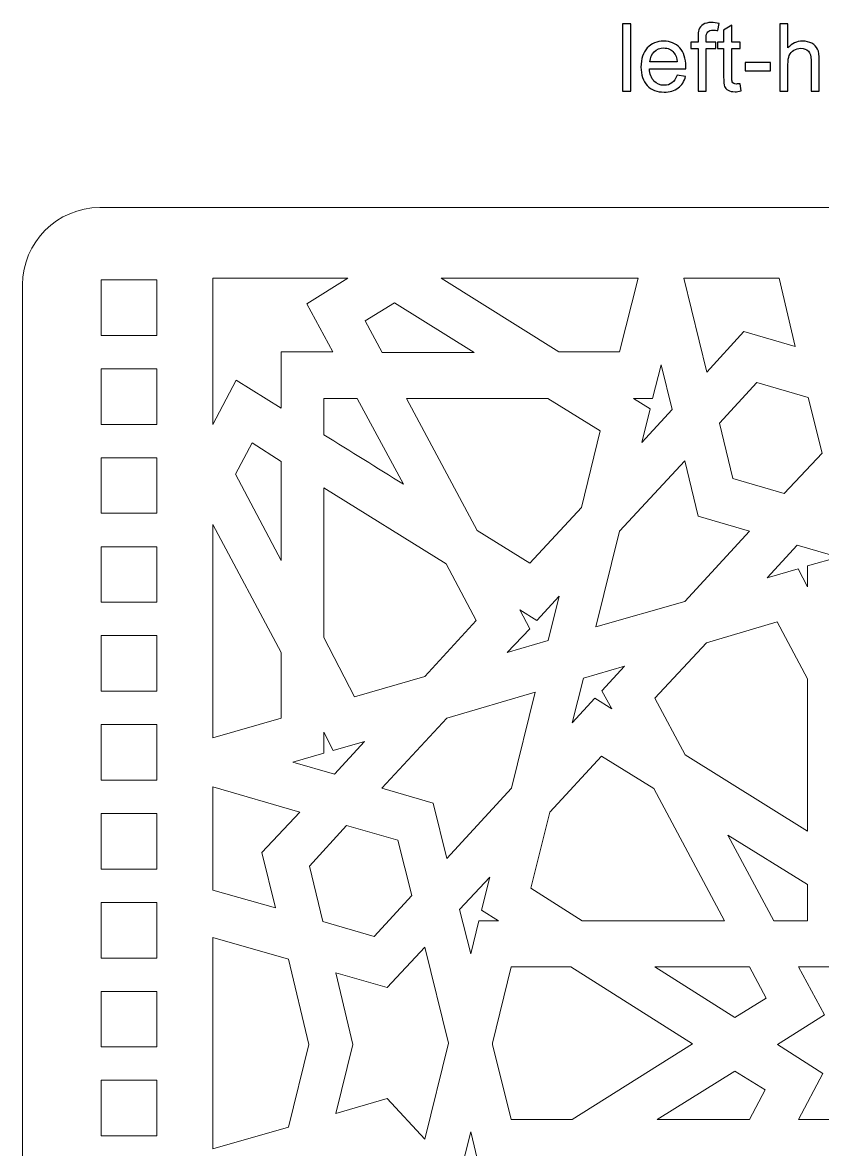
# Model space of a CAD drawing. Header units: centimetres. Extents: x -12.3 to 38.8, y -41.7 to 12.7.
# Drawn here: x 8.02 to 15.21, y 2.57 to 12.71 of the extents above; entities that cross this region are included whole.
import ezdxf

# ---------------------------------------------------------------- set-up
doc = ezdxf.new("R2010")
doc.units = ezdxf.units.CM
doc.header["$MEASUREMENT"] = 0
doc.layers.add('layer 1', color=7, linetype='Continuous')

msp = doc.modelspace()

# ---------------------------------------------------------------- linework, layer by layer
at = {"layer": 'layer 1', "color": 250}
for points, knots in [([(13.41402, 12.09327), (13.41402, 12.09327), (13.41402, 12.69949), (13.41402, 12.69949), (13.41402, 12.69949), (13.41402, 12.69949), (13.48852, 12.69949), (13.48852, 12.69949), (13.48852, 12.69949), (13.48852, 12.69949), (13.48852, 12.09327), (13.48852, 12.09327), (13.48852, 12.09327), (13.48852, 12.09327), (13.41402, 12.09327), (13.41402, 12.09327)], [0, 0, 0, 0, 0.2, 0.2, 0.2, 0.2, 0.4, 0.4, 0.4, 0.4, 0.6, 0.6, 0.6, 0.6, 1, 1, 1, 1]), ([(14.09248, 12.09327), (14.09248, 12.09327), (14.09248, 12.47512), (14.09248, 12.47512), (14.09248, 12.47512), (14.09248, 12.47512), (14.02644, 12.47512), (14.02644, 12.47512), (14.02644, 12.47512), (14.02644, 12.47512), (14.02644, 12.53269), (14.02644, 12.53269), (14.02644, 12.53269), (14.02644, 12.53269), (14.09248, 12.53269), (14.09248, 12.53269), (14.09248, 12.53269), (14.09248, 12.53269), (14.09248, 12.57926), (14.09248, 12.57926), (14.09248, 12.57926), (14.09248, 12.60875), (14.09502, 12.63062), (14.10024, 12.64488), (14.10024, 12.64488), (14.10744, 12.66407), (14.11986, 12.67973), (14.13792, 12.69172), (14.13792, 12.69172), (14.15584, 12.70372), (14.1811, 12.70965), (14.21355, 12.70965), (14.21355, 12.70965), (14.23458, 12.70965), (14.25772, 12.70711), (14.28312, 12.70217), (14.28312, 12.70217), (14.28312, 12.70217), (14.27197, 12.63697), (14.27197, 12.63697), (14.27197, 12.63697), (14.25645, 12.63965), (14.24192, 12.64107), (14.22809, 12.64107), (14.22809, 12.64107), (14.20551, 12.64107), (14.18957, 12.63627), (14.18011, 12.62667), (14.18011, 12.62667), (14.1708, 12.61708), (14.16614, 12.59916), (14.16614, 12.57291), (14.16614, 12.57291), (14.16614, 12.57291), (14.16614, 12.53269), (14.16614, 12.53269), (14.16614, 12.53269), (14.16614, 12.53269), (14.25165, 12.53269), (14.25165, 12.53269), (14.25165, 12.53269), (14.25165, 12.53269), (14.25165, 12.47512), (14.25165, 12.47512), (14.25165, 12.47512), (14.25165, 12.47512), (14.16699, 12.47512), (14.16699, 12.47512), (14.16699, 12.47512), (14.16699, 12.47512), (14.16699, 12.09327), (14.16699, 12.09327), (14.16699, 12.09327), (14.16699, 12.09327), (14.09248, 12.09327), (14.09248, 12.09327)], [0, 0, 0, 0, 0.05, 0.05, 0.05, 0.05, 0.1, 0.1, 0.1, 0.1, 0.15, 0.15, 0.15, 0.15, 0.2, 0.2, 0.2, 0.2, 0.25, 0.25, 0.25, 0.25, 0.3, 0.3, 0.3, 0.3, 0.35, 0.35, 0.35, 0.35, 0.4, 0.4, 0.4, 0.4, 0.45, 0.45, 0.45, 0.45, 0.5, 0.5, 0.5, 0.5, 0.55, 0.55, 0.55, 0.55, 0.6, 0.6, 0.6, 0.6, 0.65, 0.65, 0.65, 0.65, 0.7, 0.7, 0.7, 0.7, 0.75, 0.75, 0.75, 0.75, 0.8, 0.8, 0.8, 0.8, 0.85, 0.85, 0.85, 0.85, 0.9, 0.9, 0.9, 0.9, 1, 1, 1, 1]), ([(14.47164, 12.15973), (14.47164, 12.15973), (14.4818, 12.09398), (14.4818, 12.09398), (14.4818, 12.09398), (14.46092, 12.0896), (14.44215, 12.08734), (14.42578, 12.08734), (14.42578, 12.08734), (14.39883, 12.08734), (14.37795, 12.09158), (14.36299, 12.10018), (14.36299, 12.10018), (14.34817, 12.10879), (14.33773, 12.11994), (14.33166, 12.13391), (14.33166, 12.13391), (14.32559, 12.14788), (14.32263, 12.17723), (14.32263, 12.22196), (14.32263, 12.22196), (14.32263, 12.22196), (14.32263, 12.47512), (14.32263, 12.47512), (14.32263, 12.47512), (14.32263, 12.47512), (14.2676, 12.47512), (14.2676, 12.47512), (14.2676, 12.47512), (14.2676, 12.47512), (14.2676, 12.53269), (14.2676, 12.53269), (14.2676, 12.53269), (14.2676, 12.53269), (14.32263, 12.53269), (14.32263, 12.53269), (14.32263, 12.53269), (14.32263, 12.53269), (14.32263, 12.64135), (14.32263, 12.64135), (14.32263, 12.64135), (14.32263, 12.64135), (14.39714, 12.68608), (14.39714, 12.68608), (14.39714, 12.68608), (14.39714, 12.68608), (14.39714, 12.53269), (14.39714, 12.53269), (14.39714, 12.53269), (14.39714, 12.53269), (14.47164, 12.53269), (14.47164, 12.53269), (14.47164, 12.53269), (14.47164, 12.53269), (14.47164, 12.47512), (14.47164, 12.47512), (14.47164, 12.47512), (14.47164, 12.47512), (14.39714, 12.47512), (14.39714, 12.47512), (14.39714, 12.47512), (14.39714, 12.47512), (14.39714, 12.21773), (14.39714, 12.21773), (14.39714, 12.21773), (14.39714, 12.19642), (14.39841, 12.18273), (14.40109, 12.17667), (14.40109, 12.17667), (14.40363, 12.1706), (14.40786, 12.1658), (14.41379, 12.16213), (14.41379, 12.16213), (14.41972, 12.1586), (14.42818, 12.15677), (14.43919, 12.15677), (14.43919, 12.15677), (14.44737, 12.15677), (14.45824, 12.15776), (14.47164, 12.15973)], [0, 0, 0, 0, 0.04761905, 0.04761905, 0.04761905, 0.04761905, 0.0952381, 0.0952381, 0.0952381, 0.0952381, 0.14285714, 0.14285714, 0.14285714, 0.14285714, 0.19047619, 0.19047619, 0.19047619, 0.19047619, 0.23809524, 0.23809524, 0.23809524, 0.23809524, 0.28571429, 0.28571429, 0.28571429, 0.28571429, 0.33333333, 0.33333333, 0.33333333, 0.33333333, 0.38095238, 0.38095238, 0.38095238, 0.38095238, 0.42857143, 0.42857143, 0.42857143, 0.42857143, 0.47619048, 0.47619048, 0.47619048, 0.47619048, 0.52380952, 0.52380952, 0.52380952, 0.52380952, 0.57142857, 0.57142857, 0.57142857, 0.57142857, 0.61904762, 0.61904762, 0.61904762, 0.61904762, 0.66666667, 0.66666667, 0.66666667, 0.66666667, 0.71428571, 0.71428571, 0.71428571, 0.71428571, 0.76190476, 0.76190476, 0.76190476, 0.76190476, 0.80952381, 0.80952381, 0.80952381, 0.80952381, 0.85714286, 0.85714286, 0.85714286, 0.85714286, 0.9047619, 0.9047619, 0.9047619, 0.9047619, 1, 1, 1, 1]), ([(14.8271, 12.09327), (14.8271, 12.09327), (14.8271, 12.69949), (14.8271, 12.69949), (14.8271, 12.69949), (14.8271, 12.69949), (14.90161, 12.69949), (14.90161, 12.69949), (14.90161, 12.69949), (14.90161, 12.69949), (14.90161, 12.48133), (14.90161, 12.48133), (14.90161, 12.48133), (14.93618, 12.52183), (14.97978, 12.54201), (15.03256, 12.54201), (15.03256, 12.54201), (15.06487, 12.54201), (15.09295, 12.53566), (15.11694, 12.52281), (15.11694, 12.52281), (15.14079, 12.50997), (15.15787, 12.49233), (15.16817, 12.46976), (15.16817, 12.46976), (15.17847, 12.44718), (15.18355, 12.4143), (15.18355, 12.3714), (15.18355, 12.3714), (15.18355, 12.3714), (15.18355, 12.09327), (15.18355, 12.09327), (15.18355, 12.09327), (15.18355, 12.09327), (15.10904, 12.09327), (15.10904, 12.09327), (15.10904, 12.09327), (15.10904, 12.09327), (15.10904, 12.37112), (15.10904, 12.37112), (15.10904, 12.37112), (15.10904, 12.40823), (15.101, 12.43532), (15.08505, 12.45226), (15.08505, 12.45226), (15.06897, 12.46919), (15.04639, 12.47766), (15.01704, 12.47766), (15.01704, 12.47766), (14.99516, 12.47766), (14.97456, 12.47201), (14.95523, 12.46058), (14.95523, 12.46058), (14.9359, 12.44915), (14.92221, 12.43363), (14.91388, 12.41402), (14.91388, 12.41402), (14.9057, 12.39454), (14.90161, 12.36759), (14.90161, 12.33316), (14.90161, 12.33316), (14.90161, 12.33316), (14.90161, 12.09327), (14.90161, 12.09327), (14.90161, 12.09327), (14.90161, 12.09327), (14.8271, 12.09327), (14.8271, 12.09327)], [0, 0, 0, 0, 0.05555556, 0.05555556, 0.05555556, 0.05555556, 0.11111111, 0.11111111, 0.11111111, 0.11111111, 0.16666667, 0.16666667, 0.16666667, 0.16666667, 0.22222222, 0.22222222, 0.22222222, 0.22222222, 0.27777778, 0.27777778, 0.27777778, 0.27777778, 0.33333333, 0.33333333, 0.33333333, 0.33333333, 0.38888889, 0.38888889, 0.38888889, 0.38888889, 0.44444444, 0.44444444, 0.44444444, 0.44444444, 0.5, 0.5, 0.5, 0.5, 0.55555556, 0.55555556, 0.55555556, 0.55555556, 0.61111111, 0.61111111, 0.61111111, 0.61111111, 0.66666667, 0.66666667, 0.66666667, 0.66666667, 0.72222222, 0.72222222, 0.72222222, 0.72222222, 0.77777778, 0.77777778, 0.77777778, 0.77777778, 0.83333333, 0.83333333, 0.83333333, 0.83333333, 0.88888889, 0.88888889, 0.88888889, 0.88888889, 1, 1, 1, 1]), ([(13.90353, 12.23551), (13.90353, 12.23551), (13.98058, 12.22535), (13.98058, 12.22535), (13.98058, 12.22535), (13.96858, 12.18062), (13.94615, 12.14576), (13.91341, 12.12107), (13.91341, 12.12107), (13.88067, 12.09637), (13.8389, 12.08396), (13.78796, 12.08396), (13.78796, 12.08396), (13.7239, 12.08396), (13.6731, 12.10371), (13.63556, 12.14322), (13.63556, 12.14322), (13.59802, 12.18259), (13.57926, 12.23805), (13.57926, 12.30931), (13.57926, 12.30931), (13.57926, 12.38297), (13.59817, 12.44026), (13.63612, 12.4809), (13.63612, 12.4809), (13.67408, 12.52169), (13.72333, 12.54201), (13.78387, 12.54201), (13.78387, 12.54201), (13.84243, 12.54201), (13.89027, 12.52211), (13.92738, 12.48217), (13.92738, 12.48217), (13.96449, 12.44224), (13.98312, 12.38608), (13.98312, 12.31369), (13.98312, 12.31369), (13.98312, 12.30931), (13.98298, 12.30268), (13.9827, 12.29393), (13.9827, 12.29393), (13.9827, 12.29393), (13.65546, 12.29393), (13.65546, 12.29393), (13.65546, 12.29393), (13.65828, 12.24581), (13.67183, 12.20884), (13.69638, 12.1833), (13.69638, 12.1833), (13.72079, 12.15776), (13.75141, 12.14492), (13.78796, 12.14492), (13.78796, 12.14492), (13.8152, 12.14492), (13.83848, 12.15211), (13.85767, 12.16651), (13.85767, 12.16651), (13.877, 12.1809), (13.89224, 12.2039), (13.90353, 12.23551)], [0, 0, 0, 0, 0.0625, 0.0625, 0.0625, 0.0625, 0.125, 0.125, 0.125, 0.125, 0.1875, 0.1875, 0.1875, 0.1875, 0.25, 0.25, 0.25, 0.25, 0.3125, 0.3125, 0.3125, 0.3125, 0.375, 0.375, 0.375, 0.375, 0.4375, 0.4375, 0.4375, 0.4375, 0.5, 0.5, 0.5, 0.5, 0.5625, 0.5625, 0.5625, 0.5625, 0.625, 0.625, 0.625, 0.625, 0.6875, 0.6875, 0.6875, 0.6875, 0.75, 0.75, 0.75, 0.75, 0.8125, 0.8125, 0.8125, 0.8125, 0.875, 0.875, 0.875, 0.875, 1, 1, 1, 1]), ([(13.65969, 12.35489), (13.65969, 12.35489), (13.90438, 12.35489), (13.90438, 12.35489), (13.90438, 12.35489), (13.90113, 12.39186), (13.89168, 12.41952), (13.8763, 12.43801), (13.8763, 12.43801), (13.85273, 12.46665), (13.82197, 12.48104), (13.78429, 12.48104), (13.78429, 12.48104), (13.75014, 12.48104), (13.7215, 12.46961), (13.69821, 12.44675), (13.69821, 12.44675), (13.67507, 12.42389), (13.66223, 12.39327), (13.65969, 12.35489)], [0, 0, 0, 0, 0.16666667, 0.16666667, 0.16666667, 0.16666667, 0.33333333, 0.33333333, 0.33333333, 0.33333333, 0.5, 0.5, 0.5, 0.5, 0.66666667, 0.66666667, 0.66666667, 0.66666667, 1, 1, 1, 1]), ([(14.51553, 12.2753), (14.51553, 12.2753), (14.51553, 12.34981), (14.51553, 12.34981), (14.51553, 12.34981), (14.51553, 12.34981), (14.74582, 12.34981), (14.74582, 12.34981), (14.74582, 12.34981), (14.74582, 12.34981), (14.74582, 12.2753), (14.74582, 12.2753), (14.74582, 12.2753), (14.74582, 12.2753), (14.51553, 12.2753), (14.51553, 12.2753)], [0, 0, 0, 0, 0.2, 0.2, 0.2, 0.2, 0.4, 0.4, 0.4, 0.4, 0.6, 0.6, 0.6, 0.6, 1, 1, 1, 1])]:
    msp.add_open_spline(points, degree=3, knots=knots, dxfattribs=at)
at = {"layer": 'layer 1', "color": 19, "lineweight": 20}
for points, knots in [([(8.70911, 11.04503), (8.70911, 11.04503), (22.32118, 11.04503), (22.32118, 11.04503), (22.32118, 11.04503), (22.70286, 11.04503), (23.01514, 10.73275), (23.01514, 10.35107), (23.01514, 10.35107), (23.01514, 10.35107), (23.01514, -9.26101), (23.01514, -9.26101), (23.01514, -9.26101), (23.01514, -9.64269), (22.70286, -9.95497), (22.32118, -9.95497), (22.32118, -9.95497), (22.32118, -9.95497), (8.70911, -9.95497), (8.70911, -9.95497), (8.70911, -9.95497), (8.32743, -9.95497), (8.01515, -9.64269), (8.01515, -9.26101), (8.01515, -9.26101), (8.01515, -9.26101), (8.01515, 10.35107), (8.01515, 10.35107), (8.01515, 10.35107), (8.01515, 10.73275), (8.32743, 11.04503), (8.70911, 11.04503)], [0, 0, 0, 0, 0.11111111, 0.11111111, 0.11111111, 0.11111111, 0.22222222, 0.22222222, 0.22222222, 0.22222222, 0.33333333, 0.33333333, 0.33333333, 0.33333333, 0.44444444, 0.44444444, 0.44444444, 0.44444444, 0.55555556, 0.55555556, 0.55555556, 0.55555556, 0.66666667, 0.66666667, 0.66666667, 0.66666667, 0.77777778, 0.77777778, 0.77777778, 0.77777778, 1, 1, 1, 1]), ([(8.72367, 10.39503), (8.72367, 10.39503), (9.22367, 10.39503), (9.22367, 10.39503), (9.22367, 10.39503), (9.22367, 10.39503), (9.22367, 9.89503), (9.22367, 9.89503), (9.22367, 9.89503), (9.22367, 9.89503), (8.72367, 9.89503), (8.72367, 9.89503), (8.72367, 9.89503), (8.72367, 9.89503), (8.72367, 10.39503), (8.72367, 10.39503)], [0, 0, 0, 0, 0.2, 0.2, 0.2, 0.2, 0.4, 0.4, 0.4, 0.4, 0.6, 0.6, 0.6, 0.6, 1, 1, 1, 1]), ([(9.93702, 9.49329), (9.93702, 9.49329), (10.34171, 9.24019), (10.34171, 9.24019), (10.34171, 9.24019), (10.34171, 9.24019), (10.34171, 9.74642), (10.34171, 9.74642), (10.34171, 9.74642), (10.34171, 9.74642), (10.80673, 9.74642), (10.80673, 9.74642), (10.80673, 9.74642), (10.80673, 9.74642), (10.57245, 10.1798), (10.57245, 10.1798), (10.57245, 10.1798), (10.57245, 10.1798), (10.94164, 10.4099), (10.94164, 10.4099), (10.94164, 10.4099), (10.94164, 10.4099), (9.7276, 10.4099), (9.7276, 10.4099), (9.7276, 10.4099), (9.7276, 10.4099), (9.7276, 9.09445), (9.7276, 9.09445), (9.7276, 9.09445), (9.7276, 9.09445), (9.93703, 9.49329), (9.93703, 9.49329), (9.93703, 9.49329), (9.93703, 9.49329), (9.93702, 9.49329), (9.93702, 9.49329)], [0, 0, 0, 0, 0.1, 0.1, 0.1, 0.1, 0.2, 0.2, 0.2, 0.2, 0.3, 0.3, 0.3, 0.3, 0.4, 0.4, 0.4, 0.4, 0.5, 0.5, 0.5, 0.5, 0.6, 0.6, 0.6, 0.6, 0.7, 0.7, 0.7, 0.7, 0.8, 0.8, 0.8, 0.8, 1, 1, 1, 1]), ([(13.38744, 9.74642), (13.38744, 9.74642), (13.55428, 10.4099), (13.55428, 10.4099), (13.55428, 10.4099), (13.55428, 10.4099), (11.78294, 10.4099), (11.78294, 10.4099), (11.78294, 10.4099), (11.78294, 10.4099), (12.84079, 9.74642), (12.84079, 9.74642), (12.84079, 9.74642), (12.84079, 9.74642), (13.38744, 9.74642), (13.38744, 9.74642)], [0, 0, 0, 0, 0.2, 0.2, 0.2, 0.2, 0.4, 0.4, 0.4, 0.4, 0.6, 0.6, 0.6, 0.6, 1, 1, 1, 1]), ([(14.17196, 9.56616), (14.17196, 9.56616), (14.50564, 9.9305), (14.50564, 9.9305), (14.50564, 9.9305), (14.50564, 9.9305), (14.96712, 9.79628), (14.96712, 9.79628), (14.96712, 9.79628), (14.96712, 9.79628), (14.82158, 10.40989), (14.82158, 10.40989), (14.82158, 10.40989), (14.82158, 10.40989), (13.96607, 10.40991), (13.96607, 10.40991), (13.96607, 10.40991), (13.96607, 10.40991), (14.17196, 9.56617), (14.17196, 9.56617), (14.17196, 9.56617), (14.17196, 9.56617), (14.17196, 9.56616), (14.17196, 9.56616)], [0, 0, 0, 0, 0.14285714, 0.14285714, 0.14285714, 0.14285714, 0.28571429, 0.28571429, 0.28571429, 0.28571429, 0.42857143, 0.42857143, 0.42857143, 0.42857143, 0.57142857, 0.57142857, 0.57142857, 0.57142857, 0.71428571, 0.71428571, 0.71428571, 0.71428571, 1, 1, 1, 1]), ([(11.09781, 10.02638), (11.09781, 10.02638), (11.25045, 9.74258), (11.25045, 9.74258), (11.25045, 9.74258), (11.25045, 9.74258), (12.07756, 9.74258), (12.07756, 9.74258), (12.07756, 9.74258), (12.07756, 9.74258), (11.3605, 10.18747), (11.3605, 10.18747), (11.3605, 10.18747), (11.3605, 10.18747), (11.09781, 10.02639), (11.09781, 10.02639), (11.09781, 10.02639), (11.09781, 10.02639), (11.09781, 10.02638), (11.09781, 10.02638)], [0, 0, 0, 0, 0.16666667, 0.16666667, 0.16666667, 0.16666667, 0.33333333, 0.33333333, 0.33333333, 0.33333333, 0.5, 0.5, 0.5, 0.5, 0.66666667, 0.66666667, 0.66666667, 0.66666667, 1, 1, 1, 1]), ([(13.68208, 9.32839), (13.68208, 9.32839), (13.51169, 9.32839), (13.51169, 9.32839), (13.51169, 9.32839), (13.51169, 9.32839), (13.66079, 9.23634), (13.66079, 9.23634), (13.66079, 9.23634), (13.66079, 9.23634), (13.58624, 8.93337), (13.58624, 8.93337), (13.58624, 8.93337), (13.58624, 8.93337), (13.85958, 9.22867), (13.85958, 9.22867), (13.85958, 9.22867), (13.85958, 9.22867), (13.76019, 9.63136), (13.76019, 9.63136), (13.76019, 9.63136), (13.76019, 9.63136), (13.68208, 9.32839), (13.68208, 9.32839)], [0, 0, 0, 0, 0.14285714, 0.14285714, 0.14285714, 0.14285714, 0.28571429, 0.28571429, 0.28571429, 0.28571429, 0.42857143, 0.42857143, 0.42857143, 0.42857143, 0.57142857, 0.57142857, 0.57142857, 0.57142857, 0.71428571, 0.71428571, 0.71428571, 0.71428571, 1, 1, 1, 1]), ([(8.72367, 9.59503), (8.72367, 9.59503), (9.22367, 9.59503), (9.22367, 9.59503), (9.22367, 9.59503), (9.22367, 9.59503), (9.22367, 9.09503), (9.22367, 9.09503), (9.22367, 9.09503), (9.22367, 9.09503), (8.72367, 9.09503), (8.72367, 9.09503), (8.72367, 9.09503), (8.72367, 9.09503), (8.72367, 9.59503), (8.72367, 9.59503)], [0, 0, 0, 0, 0.2, 0.2, 0.2, 0.2, 0.4, 0.4, 0.4, 0.4, 0.6, 0.6, 0.6, 0.6, 1, 1, 1, 1]), ([(15.08426, 9.33605), (15.08426, 9.33605), (14.62278, 9.47028), (14.62278, 9.47028), (14.62278, 9.47028), (14.62278, 9.47028), (14.28555, 9.10595), (14.28555, 9.10595), (14.28555, 9.10595), (14.28555, 9.10595), (14.40625, 8.60738), (14.40625, 8.60738), (14.40625, 8.60738), (14.40625, 8.60738), (14.86773, 8.47316), (14.86773, 8.47316), (14.86773, 8.47316), (14.86773, 8.47316), (15.20851, 8.83749), (15.20851, 8.83749), (15.20851, 8.83749), (15.20851, 8.83749), (15.08426, 9.33606), (15.08426, 9.33606), (15.08426, 9.33606), (15.08426, 9.33606), (15.08426, 9.33605), (15.08426, 9.33605)], [0, 0, 0, 0, 0.125, 0.125, 0.125, 0.125, 0.25, 0.25, 0.25, 0.25, 0.375, 0.375, 0.375, 0.375, 0.5, 0.5, 0.5, 0.5, 0.625, 0.625, 0.625, 0.625, 0.75, 0.75, 0.75, 0.75, 1, 1, 1, 1]), ([(11.02681, 9.32839), (11.02681, 9.32839), (11.44214, 8.55753), (11.44214, 8.55753), (11.44214, 8.55753), (11.2043, 8.70326), (10.96647, 8.85284), (10.72508, 9.00241), (10.72508, 9.00241), (10.72508, 9.00241), (10.72508, 9.3284), (10.72508, 9.3284), (10.72508, 9.3284), (10.72508, 9.3284), (11.02681, 9.32838), (11.02681, 9.32838), (11.02681, 9.32838), (11.02681, 9.32838), (11.02681, 9.32839), (11.02681, 9.32839)], [0, 0, 0, 0, 0.16666667, 0.16666667, 0.16666667, 0.16666667, 0.33333333, 0.33333333, 0.33333333, 0.33333333, 0.5, 0.5, 0.5, 0.5, 0.66666667, 0.66666667, 0.66666667, 0.66666667, 1, 1, 1, 1]), ([(12.57809, 7.84802), (12.57809, 7.84802), (13.04311, 8.34659), (13.04311, 8.34659), (13.04311, 8.34659), (13.04311, 8.34659), (13.2135, 9.03692), (13.2135, 9.03692), (13.2135, 9.03692), (13.2135, 9.03692), (12.74137, 9.32839), (12.74137, 9.32839), (12.74137, 9.32839), (12.74137, 9.32839), (11.47055, 9.32839), (11.47055, 9.32839), (11.47055, 9.32839), (11.47055, 9.32839), (12.10597, 8.1395), (12.10597, 8.1395), (12.10597, 8.1395), (12.10597, 8.1395), (12.57809, 7.84802), (12.57809, 7.84802)], [0, 0, 0, 0, 0.14285714, 0.14285714, 0.14285714, 0.14285714, 0.28571429, 0.28571429, 0.28571429, 0.28571429, 0.42857143, 0.42857143, 0.42857143, 0.42857143, 0.57142857, 0.57142857, 0.57142857, 0.57142857, 0.71428571, 0.71428571, 0.71428571, 0.71428571, 1, 1, 1, 1]), ([(9.92993, 8.64573), (9.92993, 8.64573), (10.34171, 7.87104), (10.34171, 7.87104), (10.34171, 7.87104), (10.34171, 7.87104), (10.34171, 8.76079), (10.34171, 8.76079), (10.34171, 8.76079), (10.34171, 8.76079), (10.08257, 8.92955), (10.08257, 8.92955), (10.08257, 8.92955), (10.08257, 8.92955), (9.92993, 8.64573), (9.92993, 8.64573)], [0, 0, 0, 0, 0.2, 0.2, 0.2, 0.2, 0.4, 0.4, 0.4, 0.4, 0.6, 0.6, 0.6, 0.6, 1, 1, 1, 1]), ([(8.72367, 8.79503), (8.72367, 8.79503), (9.22367, 8.79503), (9.22367, 8.79503), (9.22367, 8.79503), (9.22367, 8.79503), (9.22367, 8.29503), (9.22367, 8.29503), (9.22367, 8.29503), (9.22367, 8.29503), (8.72367, 8.29503), (8.72367, 8.29503), (8.72367, 8.29503), (8.72367, 8.29503), (8.72367, 8.79503), (8.72367, 8.79503)], [0, 0, 0, 0, 0.2, 0.2, 0.2, 0.2, 0.4, 0.4, 0.4, 0.4, 0.6, 0.6, 0.6, 0.6, 1, 1, 1, 1]), ([(14.55533, 8.13567), (14.55533, 8.13567), (14.09385, 8.26989), (14.09385, 8.26989), (14.09385, 8.26989), (14.09385, 8.26989), (13.97315, 8.76846), (13.97315, 8.76846), (13.97315, 8.76846), (13.97315, 8.76846), (13.38744, 8.13567), (13.38744, 8.13567), (13.38744, 8.13567), (13.38744, 8.13567), (13.17445, 7.27277), (13.17445, 7.27277), (13.17445, 7.27277), (13.17445, 7.27277), (13.97316, 7.50288), (13.97316, 7.50288), (13.97316, 7.50288), (13.97316, 7.50288), (14.55533, 8.13567), (14.55533, 8.13567)], [0, 0, 0, 0, 0.14285714, 0.14285714, 0.14285714, 0.14285714, 0.28571429, 0.28571429, 0.28571429, 0.28571429, 0.42857143, 0.42857143, 0.42857143, 0.42857143, 0.57142857, 0.57142857, 0.57142857, 0.57142857, 0.71428571, 0.71428571, 0.71428571, 0.71428571, 1, 1, 1, 1]), ([(11.82553, 7.84036), (11.82553, 7.84036), (12.09531, 7.33029), (12.09531, 7.33029), (12.09531, 7.33029), (12.09531, 7.33029), (11.63383, 6.82789), (11.63383, 6.82789), (11.63383, 6.82789), (11.63383, 6.82789), (11.00196, 6.6438), (11.00196, 6.6438), (11.00196, 6.6438), (11.00196, 6.6438), (10.72507, 7.17688), (10.72507, 7.17688), (10.72507, 7.17688), (10.72507, 7.17688), (10.72509, 8.52301), (10.72509, 8.52301), (10.72509, 8.52301), (10.72509, 8.52301), (11.82553, 7.84036), (11.82553, 7.84036)], [0, 0, 0, 0, 0.14285714, 0.14285714, 0.14285714, 0.14285714, 0.28571429, 0.28571429, 0.28571429, 0.28571429, 0.42857143, 0.42857143, 0.42857143, 0.42857143, 0.57142857, 0.57142857, 0.57142857, 0.57142857, 0.71428571, 0.71428571, 0.71428571, 0.71428571, 1, 1, 1, 1]), ([(10.34171, 7.04266), (10.34171, 7.04266), (9.72759, 8.1932), (9.72759, 8.1932), (9.72759, 8.1932), (9.72759, 8.1932), (9.72759, 6.27563), (9.72759, 6.27563), (9.72759, 6.27563), (9.72759, 6.27563), (10.34171, 6.45205), (10.34171, 6.45205), (10.34171, 6.45205), (10.34171, 6.45205), (10.34171, 7.04266), (10.34171, 7.04266)], [0, 0, 0, 0, 0.2, 0.2, 0.2, 0.2, 0.4, 0.4, 0.4, 0.4, 0.6, 0.6, 0.6, 0.6, 1, 1, 1, 1]), ([(15.35759, 7.90172), (15.35759, 7.90172), (15.07716, 7.82118), (15.07716, 7.82118), (15.07716, 7.82118), (15.07716, 7.82118), (15.07716, 7.63326), (15.07716, 7.63326), (15.07716, 7.63326), (15.07716, 7.63326), (14.99197, 7.79434), (14.99197, 7.79434), (14.99197, 7.79434), (14.99197, 7.79434), (14.71508, 7.7138), (14.71508, 7.7138), (14.71508, 7.7138), (14.71508, 7.7138), (14.98486, 8.0091), (14.98486, 8.0091), (14.98486, 8.0091), (14.98486, 8.0091), (15.3576, 7.90171), (15.3576, 7.90171), (15.3576, 7.90171), (15.3576, 7.90171), (15.35759, 7.90172), (15.35759, 7.90172)], [0, 0, 0, 0, 0.125, 0.125, 0.125, 0.125, 0.25, 0.25, 0.25, 0.25, 0.375, 0.375, 0.375, 0.375, 0.5, 0.5, 0.5, 0.5, 0.625, 0.625, 0.625, 0.625, 0.75, 0.75, 0.75, 0.75, 1, 1, 1, 1]), ([(8.72367, 7.99503), (8.72367, 7.99503), (9.22367, 7.99503), (9.22367, 7.99503), (9.22367, 7.99503), (9.22367, 7.99503), (9.22367, 7.49503), (9.22367, 7.49503), (9.22367, 7.49503), (9.22367, 7.49503), (8.72367, 7.49503), (8.72367, 7.49503), (8.72367, 7.49503), (8.72367, 7.49503), (8.72367, 7.99503), (8.72367, 7.99503)], [0, 0, 0, 0, 0.2, 0.2, 0.2, 0.2, 0.4, 0.4, 0.4, 0.4, 0.6, 0.6, 0.6, 0.6, 1, 1, 1, 1]), ([(12.74493, 7.15004), (12.74493, 7.15004), (12.84432, 7.5489), (12.84432, 7.5489), (12.84432, 7.5489), (12.84432, 7.5489), (12.64199, 7.33029), (12.64199, 7.33029), (12.64199, 7.33029), (12.64199, 7.33029), (12.48935, 7.42618), (12.48935, 7.42618), (12.48935, 7.42618), (12.48935, 7.42618), (12.5781, 7.25742), (12.5781, 7.25742), (12.5781, 7.25742), (12.5781, 7.25742), (12.37577, 7.04265), (12.37577, 7.04265), (12.37577, 7.04265), (12.37577, 7.04265), (12.74493, 7.15003), (12.74493, 7.15003), (12.74493, 7.15003), (12.74493, 7.15003), (12.74493, 7.15004), (12.74493, 7.15004)], [0, 0, 0, 0, 0.125, 0.125, 0.125, 0.125, 0.25, 0.25, 0.25, 0.25, 0.375, 0.375, 0.375, 0.375, 0.5, 0.5, 0.5, 0.5, 0.625, 0.625, 0.625, 0.625, 0.75, 0.75, 0.75, 0.75, 1, 1, 1, 1]), ([(13.70338, 6.63229), (13.70338, 6.63229), (13.97671, 6.12222), (13.97671, 6.12222), (13.97671, 6.12222), (13.97671, 6.12222), (15.07716, 5.43573), (15.07716, 5.43573), (15.07716, 5.43573), (15.07716, 5.43573), (15.07716, 6.80487), (15.07716, 6.80487), (15.07716, 6.80487), (15.07716, 6.80487), (14.80383, 7.31877), (14.80383, 7.31877), (14.80383, 7.31877), (14.80383, 7.31877), (14.16841, 7.13086), (14.16841, 7.13086), (14.16841, 7.13086), (14.16841, 7.13086), (13.70338, 6.63229), (13.70338, 6.63229)], [0, 0, 0, 0, 0.14285714, 0.14285714, 0.14285714, 0.14285714, 0.28571429, 0.28571429, 0.28571429, 0.28571429, 0.42857143, 0.42857143, 0.42857143, 0.42857143, 0.57142857, 0.57142857, 0.57142857, 0.57142857, 0.71428571, 0.71428571, 0.71428571, 0.71428571, 1, 1, 1, 1]), ([(8.72367, 7.19503), (8.72367, 7.19503), (9.22367, 7.19503), (9.22367, 7.19503), (9.22367, 7.19503), (9.22367, 7.19503), (9.22367, 6.69503), (9.22367, 6.69503), (9.22367, 6.69503), (9.22367, 6.69503), (8.72367, 6.69503), (8.72367, 6.69503), (8.72367, 6.69503), (8.72367, 6.69503), (8.72367, 7.19503), (8.72367, 7.19503)], [0, 0, 0, 0, 0.2, 0.2, 0.2, 0.2, 0.4, 0.4, 0.4, 0.4, 0.6, 0.6, 0.6, 0.6, 1, 1, 1, 1]), ([(13.06087, 6.81256), (13.06087, 6.81256), (12.96148, 6.40987), (12.96148, 6.40987), (12.96148, 6.40987), (12.96148, 6.40987), (13.16382, 6.63231), (13.16382, 6.63231), (13.16382, 6.63231), (13.16382, 6.63231), (13.31646, 6.53642), (13.31646, 6.53642), (13.31646, 6.53642), (13.31646, 6.53642), (13.2277, 6.6975), (13.2277, 6.6975), (13.2277, 6.6975), (13.2277, 6.6975), (13.43004, 6.91994), (13.43004, 6.91994), (13.43004, 6.91994), (13.43004, 6.91994), (13.06087, 6.81255), (13.06087, 6.81255), (13.06087, 6.81255), (13.06087, 6.81255), (13.06087, 6.81256), (13.06087, 6.81256)], [0, 0, 0, 0, 0.125, 0.125, 0.125, 0.125, 0.25, 0.25, 0.25, 0.25, 0.375, 0.375, 0.375, 0.375, 0.5, 0.5, 0.5, 0.5, 0.625, 0.625, 0.625, 0.625, 0.75, 0.75, 0.75, 0.75, 1, 1, 1, 1]), ([(12.62778, 6.68598), (12.62778, 6.68598), (11.83262, 6.45204), (11.83262, 6.45204), (11.83262, 6.45204), (11.83262, 6.45204), (11.2469, 5.82307), (11.2469, 5.82307), (11.2469, 5.82307), (11.2469, 5.82307), (11.70838, 5.68884), (11.70838, 5.68884), (11.70838, 5.68884), (11.70838, 5.68884), (11.83262, 5.19027), (11.83262, 5.19027), (11.83262, 5.19027), (11.83262, 5.19027), (12.4148, 5.82306), (12.4148, 5.82306), (12.4148, 5.82306), (12.4148, 5.82306), (12.62778, 6.68597), (12.62778, 6.68597), (12.62778, 6.68597), (12.62778, 6.68597), (12.62778, 6.68598), (12.62778, 6.68598)], [0, 0, 0, 0, 0.125, 0.125, 0.125, 0.125, 0.25, 0.25, 0.25, 0.25, 0.375, 0.375, 0.375, 0.375, 0.5, 0.5, 0.5, 0.5, 0.625, 0.625, 0.625, 0.625, 0.75, 0.75, 0.75, 0.75, 1, 1, 1, 1]), ([(8.72367, 6.39503), (8.72367, 6.39503), (9.22367, 6.39503), (9.22367, 6.39503), (9.22367, 6.39503), (9.22367, 6.39503), (9.22367, 5.89503), (9.22367, 5.89503), (9.22367, 5.89503), (9.22367, 5.89503), (8.72367, 5.89503), (8.72367, 5.89503), (8.72367, 5.89503), (8.72367, 5.89503), (8.72367, 6.39503), (8.72367, 6.39503)], [0, 0, 0, 0, 0.2, 0.2, 0.2, 0.2, 0.4, 0.4, 0.4, 0.4, 0.6, 0.6, 0.6, 0.6, 1, 1, 1, 1]), ([(10.72509, 6.32549), (10.72509, 6.32549), (10.72509, 6.13757), (10.72509, 6.13757), (10.72509, 6.13757), (10.72509, 6.13757), (10.4482, 6.05703), (10.4482, 6.05703), (10.4482, 6.05703), (10.4482, 6.05703), (10.82093, 5.94965), (10.82093, 5.94965), (10.82093, 5.94965), (10.82093, 5.94965), (11.09072, 6.24112), (11.09072, 6.24112), (11.09072, 6.24112), (11.09072, 6.24112), (10.81028, 6.16058), (10.81028, 6.16058), (10.81028, 6.16058), (10.81028, 6.16058), (10.7251, 6.32549), (10.7251, 6.32549), (10.7251, 6.32549), (10.7251, 6.32549), (10.72509, 6.32549), (10.72509, 6.32549)], [0, 0, 0, 0, 0.125, 0.125, 0.125, 0.125, 0.25, 0.25, 0.25, 0.25, 0.375, 0.375, 0.375, 0.375, 0.5, 0.5, 0.5, 0.5, 0.625, 0.625, 0.625, 0.625, 0.75, 0.75, 0.75, 0.75, 1, 1, 1, 1]), ([(12.75913, 5.60831), (12.75913, 5.60831), (12.58874, 4.92182), (12.58874, 4.92182), (12.58874, 4.92182), (12.58874, 4.92182), (13.05021, 4.63036), (13.05021, 4.63036), (13.05021, 4.63036), (13.05021, 4.63036), (14.33169, 4.63036), (14.33169, 4.63036), (14.33169, 4.63036), (14.33169, 4.63036), (13.69628, 5.81925), (13.69628, 5.81925), (13.69628, 5.81925), (13.69628, 5.81925), (13.22414, 6.11072), (13.22414, 6.11072), (13.22414, 6.11072), (13.22414, 6.11072), (12.75912, 5.60831), (12.75912, 5.60831), (12.75912, 5.60831), (12.75912, 5.60831), (12.75913, 5.60831), (12.75913, 5.60831)], [0, 0, 0, 0, 0.125, 0.125, 0.125, 0.125, 0.25, 0.25, 0.25, 0.25, 0.375, 0.375, 0.375, 0.375, 0.5, 0.5, 0.5, 0.5, 0.625, 0.625, 0.625, 0.625, 0.75, 0.75, 0.75, 0.75, 1, 1, 1, 1]), ([(9.72759, 5.83459), (9.72759, 5.83459), (9.72759, 4.90649), (9.72759, 4.90649), (9.72759, 4.90649), (9.72759, 4.90649), (10.29201, 4.74541), (10.29201, 4.74541), (10.29201, 4.74541), (10.29201, 4.74541), (10.16778, 5.24398), (10.16778, 5.24398), (10.16778, 5.24398), (10.16778, 5.24398), (10.50856, 5.60832), (10.50856, 5.60832), (10.50856, 5.60832), (10.50856, 5.60832), (9.72759, 5.8346), (9.72759, 5.8346), (9.72759, 5.8346), (9.72759, 5.8346), (9.72759, 5.83459), (9.72759, 5.83459)], [0, 0, 0, 0, 0.14285714, 0.14285714, 0.14285714, 0.14285714, 0.28571429, 0.28571429, 0.28571429, 0.28571429, 0.42857143, 0.42857143, 0.42857143, 0.42857143, 0.57142857, 0.57142857, 0.57142857, 0.57142857, 0.71428571, 0.71428571, 0.71428571, 0.71428571, 1, 1, 1, 1]), ([(8.72367, 5.59503), (8.72367, 5.59503), (9.22367, 5.59503), (9.22367, 5.59503), (9.22367, 5.59503), (9.22367, 5.59503), (9.22367, 5.09503), (9.22367, 5.09503), (9.22367, 5.09503), (9.22367, 5.09503), (8.72367, 5.09503), (8.72367, 5.09503), (8.72367, 5.09503), (8.72367, 5.09503), (8.72367, 5.59503), (8.72367, 5.59503)], [0, 0, 0, 0, 0.2, 0.2, 0.2, 0.2, 0.4, 0.4, 0.4, 0.4, 0.6, 0.6, 0.6, 0.6, 1, 1, 1, 1]), ([(11.5167, 4.85663), (11.5167, 4.85663), (11.17947, 4.48846), (11.17947, 4.48846), (11.17947, 4.48846), (11.17947, 4.48846), (10.71799, 4.62269), (10.71799, 4.62269), (10.71799, 4.62269), (10.71799, 4.62269), (10.59729, 5.12126), (10.59729, 5.12126), (10.59729, 5.12126), (10.59729, 5.12126), (10.93098, 5.48559), (10.93098, 5.48559), (10.93098, 5.48559), (10.93098, 5.48559), (11.39246, 5.35519), (11.39246, 5.35519), (11.39246, 5.35519), (11.39246, 5.35519), (11.51669, 4.85664), (11.51669, 4.85664), (11.51669, 4.85664), (11.51669, 4.85664), (11.5167, 4.85663), (11.5167, 4.85663)], [0, 0, 0, 0, 0.125, 0.125, 0.125, 0.125, 0.25, 0.25, 0.25, 0.25, 0.375, 0.375, 0.375, 0.375, 0.5, 0.5, 0.5, 0.5, 0.625, 0.625, 0.625, 0.625, 0.75, 0.75, 0.75, 0.75, 1, 1, 1, 1]), ([(14.77541, 4.63036), (14.77541, 4.63036), (15.07715, 4.63036), (15.07715, 4.63036), (15.07715, 4.63036), (15.07715, 4.63036), (15.07715, 4.95635), (15.07715, 4.95635), (15.07715, 4.95635), (15.07715, 4.95635), (14.36009, 5.40123), (14.36009, 5.40123), (14.36009, 5.40123), (14.36009, 5.40123), (14.77541, 4.63036), (14.77541, 4.63036)], [0, 0, 0, 0, 0.2, 0.2, 0.2, 0.2, 0.4, 0.4, 0.4, 0.4, 0.6, 0.6, 0.6, 0.6, 1, 1, 1, 1]), ([(12.14501, 4.72624), (12.14501, 4.72624), (12.21955, 5.02154), (12.21955, 5.02154), (12.21955, 5.02154), (12.21955, 5.02154), (11.94621, 4.73007), (11.94621, 4.73007), (11.94621, 4.73007), (11.94621, 4.73007), (12.04916, 4.33122), (12.04916, 4.33122), (12.04916, 4.33122), (12.04916, 4.33122), (12.12016, 4.63036), (12.12016, 4.63036), (12.12016, 4.63036), (12.12016, 4.63036), (12.29765, 4.63036), (12.29765, 4.63036), (12.29765, 4.63036), (12.29765, 4.63036), (12.14501, 4.72623), (12.14501, 4.72623), (12.14501, 4.72623), (12.14501, 4.72623), (12.14501, 4.72624), (12.14501, 4.72624)], [0, 0, 0, 0, 0.125, 0.125, 0.125, 0.125, 0.25, 0.25, 0.25, 0.25, 0.375, 0.375, 0.375, 0.375, 0.5, 0.5, 0.5, 0.5, 0.625, 0.625, 0.625, 0.625, 0.75, 0.75, 0.75, 0.75, 1, 1, 1, 1]), ([(15.46053, 4.21617), (15.46053, 4.21617), (15.46053, 4.71857), (15.46053, 4.71857), (15.46053, 4.71857), (15.46053, 4.71857), (15.86167, 4.46544), (15.86167, 4.46544), (15.86167, 4.46544), (15.86167, 4.46544), (16.09597, 4.90266), (16.09597, 4.90266), (16.09597, 4.90266), (16.09597, 4.90266), (16.32671, 4.46544), (16.32671, 4.46544), (16.32671, 4.46544), (16.32671, 4.46544), (16.7314, 4.71857), (16.7314, 4.71857), (16.7314, 4.71857), (16.7314, 4.71857), (16.73138, 4.21617), (16.73138, 4.21617), (16.73138, 4.21617), (16.73138, 4.21617), (17.19286, 4.21617), (17.19286, 4.21617), (17.19286, 4.21617), (17.19286, 4.21617), (16.96212, 3.78281), (16.96212, 3.78281), (16.96212, 3.78281), (16.96212, 3.78281), (17.34551, 3.51819), (17.34551, 3.51819), (17.34551, 3.51819), (17.34551, 3.51819), (16.96212, 3.27657), (16.96212, 3.27657), (16.96212, 3.27657), (16.96212, 3.27657), (17.19286, 2.8432), (17.19286, 2.8432), (17.19286, 2.8432), (17.19286, 2.8432), (16.73138, 2.8432), (16.73138, 2.8432), (16.73138, 2.8432), (16.73138, 2.8432), (16.73138, 2.3408), (16.73138, 2.3408), (16.73138, 2.3408), (16.73138, 2.3408), (16.32669, 2.59392), (16.32669, 2.59392), (16.32669, 2.59392), (16.32669, 2.59392), (16.09596, 2.15671), (16.09596, 2.15671), (16.09596, 2.15671), (16.09596, 2.15671), (15.86166, 2.59392), (15.86166, 2.59392), (15.86166, 2.59392), (15.86166, 2.59392), (15.44278, 2.3293), (15.44278, 2.3293), (15.44278, 2.3293), (15.44278, 2.3293), (15.43924, 2.84321), (15.43924, 2.84321), (15.43924, 2.84321), (15.43924, 2.84321), (14.99553, 2.8432), (14.99553, 2.8432), (14.99553, 2.8432), (14.99553, 2.8432), (15.21562, 3.25739), (15.21562, 3.25739), (15.21562, 3.25739), (15.21562, 3.25739), (14.80739, 3.5182), (14.80739, 3.5182), (14.80739, 3.5182), (14.80739, 3.5182), (15.22981, 3.78282), (15.22981, 3.78282), (15.22981, 3.78282), (15.22981, 3.78282), (14.99553, 4.21618), (14.99553, 4.21618), (14.99553, 4.21618), (14.99553, 4.21618), (15.46056, 4.21618), (15.46056, 4.21618), (15.46056, 4.21618), (15.46056, 4.21618), (15.46053, 4.21617), (15.46053, 4.21617)], [0, 0, 0, 0, 0.03846154, 0.03846154, 0.03846154, 0.03846154, 0.07692308, 0.07692308, 0.07692308, 0.07692308, 0.11538462, 0.11538462, 0.11538462, 0.11538462, 0.15384615, 0.15384615, 0.15384615, 0.15384615, 0.19230769, 0.19230769, 0.19230769, 0.19230769, 0.23076923, 0.23076923, 0.23076923, 0.23076923, 0.26923077, 0.26923077, 0.26923077, 0.26923077, 0.30769231, 0.30769231, 0.30769231, 0.30769231, 0.34615385, 0.34615385, 0.34615385, 0.34615385, 0.38461538, 0.38461538, 0.38461538, 0.38461538, 0.42307692, 0.42307692, 0.42307692, 0.42307692, 0.46153846, 0.46153846, 0.46153846, 0.46153846, 0.5, 0.5, 0.5, 0.5, 0.53846154, 0.53846154, 0.53846154, 0.53846154, 0.57692308, 0.57692308, 0.57692308, 0.57692308, 0.61538462, 0.61538462, 0.61538462, 0.61538462, 0.65384615, 0.65384615, 0.65384615, 0.65384615, 0.69230769, 0.69230769, 0.69230769, 0.69230769, 0.73076923, 0.73076923, 0.73076923, 0.73076923, 0.76923077, 0.76923077, 0.76923077, 0.76923077, 0.80769231, 0.80769231, 0.80769231, 0.80769231, 0.84615385, 0.84615385, 0.84615385, 0.84615385, 0.88461538, 0.88461538, 0.88461538, 0.88461538, 0.92307692, 0.92307692, 0.92307692, 0.92307692, 1, 1, 1, 1]), ([(8.72367, 4.79503), (8.72367, 4.79503), (9.22367, 4.79503), (9.22367, 4.79503), (9.22367, 4.79503), (9.22367, 4.79503), (9.22367, 4.29503), (9.22367, 4.29503), (9.22367, 4.29503), (9.22367, 4.29503), (8.72367, 4.29503), (8.72367, 4.29503), (8.72367, 4.29503), (8.72367, 4.29503), (8.72367, 4.79503), (8.72367, 4.79503)], [0, 0, 0, 0, 0.2, 0.2, 0.2, 0.2, 0.4, 0.4, 0.4, 0.4, 0.6, 0.6, 0.6, 0.6, 1, 1, 1, 1]), ([(9.72759, 4.48079), (9.72759, 4.48079), (9.72759, 2.57858), (9.72759, 2.57858), (9.72759, 2.57858), (9.72759, 2.57858), (10.40916, 2.77417), (10.40916, 2.77417), (10.40916, 2.77417), (10.40916, 2.77417), (10.5902, 3.51819), (10.5902, 3.51819), (10.5902, 3.51819), (10.5902, 3.51819), (10.40916, 4.28521), (10.40916, 4.28521), (10.40916, 4.28521), (10.40916, 4.28521), (9.72759, 4.48079), (9.72759, 4.48079)], [0, 0, 0, 0, 0.16666667, 0.16666667, 0.16666667, 0.16666667, 0.33333333, 0.33333333, 0.33333333, 0.33333333, 0.5, 0.5, 0.5, 0.5, 0.66666667, 0.66666667, 0.66666667, 0.66666667, 1, 1, 1, 1]), ([(10.83513, 4.16248), (10.83513, 4.16248), (10.98777, 3.51818), (10.98777, 3.51818), (10.98777, 3.51818), (10.98777, 3.51818), (10.83513, 2.89688), (10.83513, 2.89688), (10.83513, 2.89688), (10.83513, 2.89688), (11.29661, 3.0311), (11.29661, 3.0311), (11.29661, 3.0311), (11.29661, 3.0311), (11.63384, 2.66677), (11.63384, 2.66677), (11.63384, 2.66677), (11.63384, 2.66677), (11.84682, 3.52967), (11.84682, 3.52967), (11.84682, 3.52967), (11.84682, 3.52967), (11.63384, 4.39257), (11.63384, 4.39257), (11.63384, 4.39257), (11.63384, 4.39257), (11.29661, 4.02823), (11.29661, 4.02823), (11.29661, 4.02823), (11.29661, 4.02823), (10.83513, 4.16247), (10.83513, 4.16247), (10.83513, 4.16247), (10.83513, 4.16247), (10.83513, 4.16248), (10.83513, 4.16248)], [0, 0, 0, 0, 0.1, 0.1, 0.1, 0.1, 0.2, 0.2, 0.2, 0.2, 0.3, 0.3, 0.3, 0.3, 0.4, 0.4, 0.4, 0.4, 0.5, 0.5, 0.5, 0.5, 0.6, 0.6, 0.6, 0.6, 0.7, 0.7, 0.7, 0.7, 0.8, 0.8, 0.8, 0.8, 1, 1, 1, 1]), ([(12.94727, 4.21617), (12.94727, 4.21617), (14.04416, 3.52201), (14.04416, 3.52201), (14.04416, 3.52201), (14.04416, 3.52201), (12.96147, 2.8432), (12.96147, 2.8432), (12.96147, 2.8432), (12.96147, 2.8432), (12.41125, 2.8432), (12.41125, 2.8432), (12.41125, 2.8432), (12.41125, 2.8432), (12.24442, 3.51819), (12.24442, 3.51819), (12.24442, 3.51819), (12.24442, 3.51819), (12.24442, 3.5297), (12.24442, 3.5297), (12.24442, 3.5297), (12.24442, 3.5297), (12.41125, 4.21618), (12.41125, 4.21618), (12.41125, 4.21618), (12.41125, 4.21618), (12.94727, 4.21618), (12.94727, 4.21618), (12.94727, 4.21618), (12.94727, 4.21618), (12.94727, 4.21617), (12.94727, 4.21617)], [0, 0, 0, 0, 0.11111111, 0.11111111, 0.11111111, 0.11111111, 0.22222222, 0.22222222, 0.22222222, 0.22222222, 0.33333333, 0.33333333, 0.33333333, 0.33333333, 0.44444444, 0.44444444, 0.44444444, 0.44444444, 0.55555556, 0.55555556, 0.55555556, 0.55555556, 0.66666667, 0.66666667, 0.66666667, 0.66666667, 0.77777778, 0.77777778, 0.77777778, 0.77777778, 1, 1, 1, 1]), ([(14.70443, 3.93238), (14.70443, 3.93238), (14.55533, 4.21617), (14.55533, 4.21617), (14.55533, 4.21617), (14.55533, 4.21617), (13.70337, 4.21617), (13.70337, 4.21617), (13.70337, 4.21617), (13.70337, 4.21617), (14.42398, 3.75979), (14.42398, 3.75979), (14.42398, 3.75979), (14.42398, 3.75979), (14.70443, 3.93237), (14.70443, 3.93237), (14.70443, 3.93237), (14.70443, 3.93237), (14.70443, 3.93238), (14.70443, 3.93238)], [0, 0, 0, 0, 0.16666667, 0.16666667, 0.16666667, 0.16666667, 0.33333333, 0.33333333, 0.33333333, 0.33333333, 0.5, 0.5, 0.5, 0.5, 0.66666667, 0.66666667, 0.66666667, 0.66666667, 1, 1, 1, 1]), ([(8.72367, 3.99503), (8.72367, 3.99503), (9.22367, 3.99503), (9.22367, 3.99503), (9.22367, 3.99503), (9.22367, 3.99503), (9.22367, 3.49503), (9.22367, 3.49503), (9.22367, 3.49503), (9.22367, 3.49503), (8.72367, 3.49503), (8.72367, 3.49503), (8.72367, 3.49503), (8.72367, 3.49503), (8.72367, 3.99503), (8.72367, 3.99503)], [0, 0, 0, 0, 0.2, 0.2, 0.2, 0.2, 0.4, 0.4, 0.4, 0.4, 0.6, 0.6, 0.6, 0.6, 1, 1, 1, 1]), ([(14.69732, 3.10781), (14.69732, 3.10781), (14.55533, 2.84319), (14.55533, 2.84319), (14.55533, 2.84319), (14.55533, 2.84319), (13.72468, 2.84319), (13.72468, 2.84319), (13.72468, 2.84319), (13.72468, 2.84319), (14.424, 3.27656), (14.424, 3.27656), (14.424, 3.27656), (14.424, 3.27656), (14.69733, 3.10781), (14.69733, 3.10781), (14.69733, 3.10781), (14.69733, 3.10781), (14.69732, 3.10781), (14.69732, 3.10781)], [0, 0, 0, 0, 0.16666667, 0.16666667, 0.16666667, 0.16666667, 0.33333333, 0.33333333, 0.33333333, 0.33333333, 0.5, 0.5, 0.5, 0.5, 0.66666667, 0.66666667, 0.66666667, 0.66666667, 1, 1, 1, 1]), ([(8.72367, 3.19503), (8.72367, 3.19503), (9.22367, 3.19503), (9.22367, 3.19503), (9.22367, 3.19503), (9.22367, 3.19503), (9.22367, 2.69503), (9.22367, 2.69503), (9.22367, 2.69503), (9.22367, 2.69503), (8.72367, 2.69503), (8.72367, 2.69503), (8.72367, 2.69503), (8.72367, 2.69503), (8.72367, 3.19503), (8.72367, 3.19503)], [0, 0, 0, 0, 0.2, 0.2, 0.2, 0.2, 0.4, 0.4, 0.4, 0.4, 0.6, 0.6, 0.6, 0.6, 1, 1, 1, 1]), ([(11.94622, 2.32929), (11.94622, 2.32929), (12.21956, 2.03399), (12.21956, 2.03399), (12.21956, 2.03399), (12.21956, 2.03399), (12.14502, 2.33313), (12.14502, 2.33313), (12.14502, 2.33313), (12.14502, 2.33313), (12.29766, 2.42902), (12.29766, 2.42902), (12.29766, 2.42902), (12.29766, 2.42902), (12.12017, 2.429), (12.12017, 2.429), (12.12017, 2.429), (12.12017, 2.429), (12.04917, 2.73197), (12.04917, 2.73197), (12.04917, 2.73197), (12.04917, 2.73197), (11.94622, 2.32929), (11.94622, 2.32929)], [0, 0, 0, 0, 0.14285714, 0.14285714, 0.14285714, 0.14285714, 0.28571429, 0.28571429, 0.28571429, 0.28571429, 0.42857143, 0.42857143, 0.42857143, 0.42857143, 0.57142857, 0.57142857, 0.57142857, 0.57142857, 0.71428571, 0.71428571, 0.71428571, 0.71428571, 1, 1, 1, 1])]:
    msp.add_open_spline(points, degree=3, knots=knots, dxfattribs=at)

doc.saveas('drawing.dxf')
